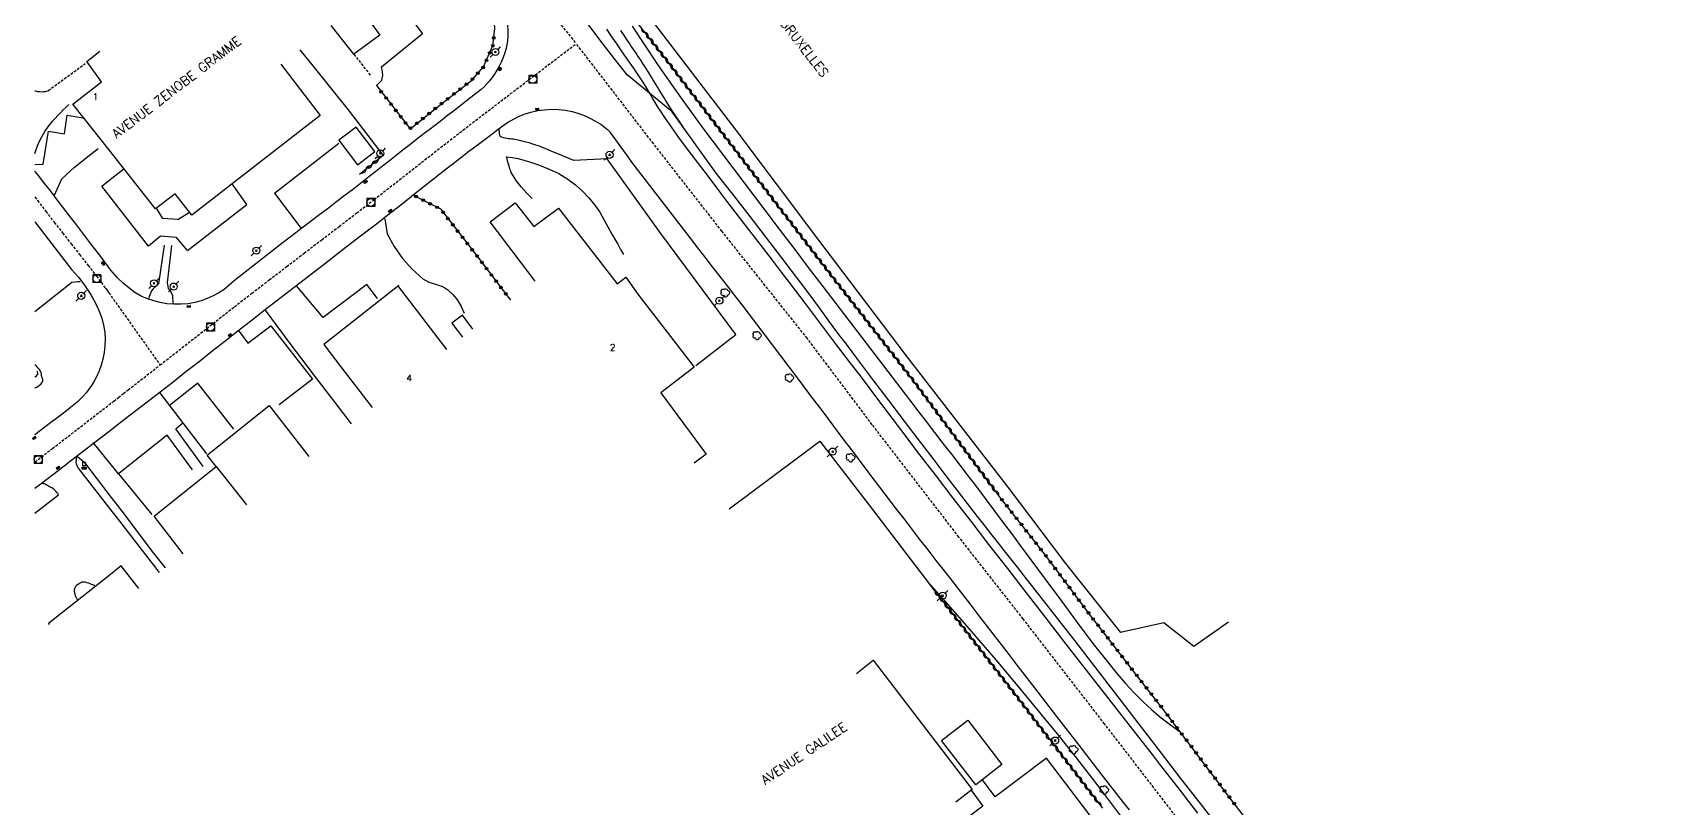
# Model space of a CAD drawing. Header units: millimetres. Extents: x 165000 to 165946, y 158000 to 159000.
# Drawn here: x 164999.5 to 165308.2, y 158517.4 to 158664.4 of the extents above; entities that cross this region are included whole.
import ezdxf
from ezdxf.enums import TextEntityAlignment as Align

# ---------------------------------------------------------------- set-up
doc = ezdxf.new("R2010")
doc.units = ezdxf.units.MM
doc.linetypes.add('DASHED', pattern=[0.75, 0.5, -0.25])
doc.layers.get('0').update_dxf_attribs({"linetype": 'CONTINUOUS'})
for name, color, linetype in [('W0001', 6, 'DASHED'), ('W0008', 7, 'CONTINUOUS'), ('W0017', 7, 'CONTINUOUS'), ('W0051', 7, 'CONTINUOUS'), ('W0101', 7, 'CONTINUOUS'), ('W0104', 1, 'CONTINUOUS'), ('W0112', 1, 'DASHED'), ('W0211', 2, 'CONTINUOUS'), ('W0214', 2, 'CONTINUOUS'), ('W0300', 7, 'CONTINUOUS'), ('W0310', 3, 'CONTINUOUS'), ('W0322', 7, 'CONTINUOUS'), ('W0323', 7, 'CONTINUOUS'), ('W0330', 7, 'CONTINUOUS'), ('W0333', 7, 'CONTINUOUS'), ('W0401', 7, 'CONTINUOUS'), ('W0420', 7, 'CONTINUOUS'), ('W0438', 7, 'CONTINUOUS'), ('W0473', 7, 'CONTINUOUS'), ('W0989', 7, 'CONTINUOUS'), ('W0991', 7, 'CONTINUOUS'), ('W1102', 7, 'CONTINUOUS')]:
    doc.layers.add(name, color=color, linetype=linetype)
doc.styles.get("Standard").update_dxf_attribs({"font": 'romans.shx', "width": 0.85})

# ---------------------------------------------------------------- blocks, each defined once
blk = doc.blocks.new('T401')
for p, q in [((-0.3, 0.3), (0, 0.3)), ((-0.3, -0.25), (-0.3, 0.3)), ((-0.3, 0.15), (0, 0.15)), ((-0.3, 0), (0, 0)), ((0, 0.3), (0, -0.25)), ((-0.3, -0.15), (0, -0.15)), ((-0.3, -0.25), (-0.3, -0.3)), ((-0.3, -0.3), (0, -0.3)), ((0, -0.3), (0, -0.25))]:
    blk.add_line(p, q)
blk = doc.blocks.new('T473')
for p, q in [((-0.166667, 0.166667), (0.166667, -0.166667)), ((-0.166667, -0.166667), (0.166667, 0.166667)), ((0.500001, 0.500001), (1.000002, 1.000002)), ((-1.000002, -1.000002), (-0.500001, -0.500001))]:
    blk.add_line(p, q)
blk.add_ellipse((0, 0), major_axis=(0.471405, 0.471405), ratio=1, start_param=5.4977871438, end_param=11.780972451)
blk = doc.blocks.new('T420')
for p, q in [((0.75, 0.75), (-0.75, 0.75)), ((-0.75, 0.75), (-0.75, -0.75)), ((0.75, 0.75), (0.75, -0.75)), ((0.75, -0.75), (-0.75, -0.75))]:
    blk.add_line(p, q)
blk.add_ellipse((0, 0), major_axis=(-0.53, 0.53), ratio=1, start_param=3.926991, end_param=10.210176)
blk = doc.blocks.new('T438')
for p, q in [((-0.4, 0.2), (0.4, 0.2)), ((-0.4, -0.2), (-0.4, 0.2)), ((0.15, 1.1), (-0.3, 1.1)), ((-0.3, 1.1), (-0.3, 0.5)), ((-0.3, 0.5), (0.15, 0.5)), ((0.3, 0.65), (0.3, 0.95)), ((0.4, 0.2), (0.4, -0.2))]:
    blk.add_line(p, q)
at = {"flags": 128}
for points in [[(-0.4, -0.2), (0.4, 0.2)], [(0.4, -0.2), (-0.4, -0.2)]]:
    blk.add_lwpolyline(points, dxfattribs=at)
for centre, major_axis, start_param, end_param in [((0.15, 0.95), (0.106, -0.106), 0.785398, 2.356194), ((0.15, 0.65), (0.106, 0.106), 3.926991, 5.497787)]:
    blk.add_ellipse(centre, major_axis=major_axis, ratio=1, start_param=start_param, end_param=end_param)
blk = doc.blocks.new('T300')
for p, q in [((-0.8, 0.51), (-0.86, 0.34)), ((-0.86, 0.34), (-0.86, 0.17)), ((-0.86, 0.17), (-0.74, 0.06)), ((-0.69, 0.63), (-0.8, 0.51)), ((-0.8, -0.06), (-0.74, 0.06)), ((-0.74, 0.06), (-0.69, 0.11)), ((-0.57, 0.69), (-0.69, 0.63)), ((-0.46, 0.69), (-0.57, 0.69)), ((-0.29, 0.63), (-0.46, 0.69)), ((-0.29, 0.63), (-0.17, 0.74)), ((-0.23, 0.57), (-0.29, 0.63)), ((-0.17, 0.74), (-0.06, 0.8)), ((-0.06, 0.8), (0.06, 0.8)), ((0.06, 0.8), (0.23, 0.74)), ((0.23, 0.74), (0.34, 0.63)), ((0.34, 0.63), (0.4, 0.51)), ((0.46, 0.46), (0.34, 0.46)), ((0.4, 0.51), (0.4, 0.46)), ((0.57, 0.4), (0.46, 0.46)), ((0.57, 0.4), (0.69, 0.29)), ((0.69, 0.29), (0.74, 0.17)), ((0.74, 0.06), (0.69, -0.17)), ((0.74, 0.17), (0.74, 0.06)), ((-0.8, -0.17), (-0.8, -0.06)), ((-0.8, -0.23), (-0.8, -0.17)), ((-0.74, -0.34), (-0.8, -0.23)), ((-0.69, -0.4), (-0.74, -0.34)), ((-0.51, -0.46), (-0.69, -0.4)), ((-0.4, -0.46), (-0.51, -0.46)), ((-0.4, -0.46), (-0.34, -0.46)), ((-0.34, -0.46), (-0.34, -0.4)), ((-0.34, -0.51), (-0.34, -0.46)), ((-0.29, -0.63), (-0.34, -0.51)), ((-0.17, -0.74), (-0.29, -0.63)), ((-0.06, -0.8), (-0.17, -0.74)), ((0.06, -0.8), (-0.06, -0.8)), ((0.17, -0.74), (0.06, -0.8)), ((0.23, -0.69), (0.17, -0.74)), ((0.29, -0.46), (0.23, -0.46)), ((0.29, -0.63), (0.23, -0.69)), ((0.46, -0.4), (0.29, -0.46)), ((0.34, -0.51), (0.29, -0.63)), ((0.34, -0.51), (0.34, -0.46)), ((0.57, -0.34), (0.46, -0.4)), ((0.63, -0.29), (0.57, -0.34)), ((0.69, -0.17), (0.63, -0.29))]:
    blk.add_line(p, q)
blk = doc.blocks.new('t323o')
at = {"color": 0, "linetype": 'Continuous'}
for radius in [0.25, 0.15]:
    blk.add_circle((0, 0), radius, dxfattribs=at)
blk = doc.blocks.new('t322o')
at = {"color": 0, "linetype": 'Continuous'}
for radius in [0.25, 0.15]:
    blk.add_circle((0, 0), radius, dxfattribs=at)
blk = doc.blocks.new('t310o')
at = {"color": 0, "linetype": 'Continuous'}
for centre, start, end in [((-0.5, 0.38), 216.8699, 323.1304), ((0.5, -0.37), 36.8699, 143.1303)]:
    blk.add_arc(centre, 0.625, start, end, dxfattribs=at)

msp = doc.modelspace()

# ---------------------------------------------------------------- linework, layer by layer
at = {"layer": 'W0001'}
for points in [[(165095.47, 158671), (165102.63, 158662.26)], [(165023.73, 158601.33), (165037.81, 158612.37), (165041.11, 158614.92), (165044.42, 158617.46), (165047.74, 158620), (165051.05, 158622.54), (165054.37, 158625.07), (165057.69, 158627.61), (165061, 158630.15), (165064.3, 158632.7), (165066.71, 158634.57), (165069.12, 158636.45), (165071.53, 158638.33), (165073.93, 158640.21), (165076.33, 158642.09), (165078.74, 158643.97), (165081.15, 158645.85), (165083.56, 158647.71), (165102.63, 158662.26)], [(165320.46, 158380.5), (165292.21, 158416.95), (165273.86, 158440.12), (165258.1, 158460.26), (165245.79, 158475.81), (165230.9, 158495.02), (165216.27, 158515.83), (165202.82, 158533.27), (165187.37, 158553.19), (165175.19, 158568.71), (165158.76, 158590), (165146.42, 158606.39), (165130.27, 158626.67), (165117.27, 158643.3), (165102.63, 158662.26)], [(165000, 158633.2), (165000.5, 158632.51), (165002.06, 158630.44), (165003.65, 158628.38), (165005.25, 158626.34), (165006.86, 158624.3), (165008.47, 158622.26), (165010.07, 158620.22), (165011.65, 158618.16), (165013.21, 158616.08), (165013.41, 158615.82), (165013.61, 158615.56), (165013.8, 158615.29), (165014, 158615.02)], [(165014, 158615.02), (165023.73, 158601.33)], [(165014, 158593.76), (165014.92, 158594.47), (165015.84, 158595.18), (165016.76, 158595.9), (165017.67, 158596.61), (165023.73, 158601.33)], [(165000, 158582.95), (165003.31, 158585.5), (165008.66, 158589.62), (165014, 158593.76)]]:
    msp.add_lwpolyline(points, dxfattribs=at)
at = {"layer": 'W0008'}
for points in [[(165088.68, 158671), (165088.96, 158670.01), (165089.18, 158669.01), (165089.35, 158668), (165089.48, 158666.98), (165089.58, 158665.83), (165089.65, 158664.66), (165089.64, 158663.5), (165089.52, 158662.33), (165089.35, 158661.41), (165089.09, 158660.51), (165088.78, 158659.63), (165088.42, 158658.77), (165088.04, 158657.98), (165087.6, 158657.22), (165087.13, 158656.48), (165086.62, 158655.77), (165086.16, 158655.18), (165085.67, 158654.61), (165085.16, 158654.07), (165084.62, 158653.55)], [(165112.27, 158656.32), (165109.91, 158659.37), (165107.56, 158662.43), (165105.21, 158665.5), (165102.87, 158668.56), (165102.4, 158669.17), (165101.94, 158669.78), (165101.47, 158670.39), (165101.01, 158671)], [(165120.83, 158649.34), (165112.27, 158656.32)], [(165084.62, 158653.55), (165083.24, 158652.47), (165081.85, 158651.39), (165080.47, 158650.31), (165079.08, 158649.24), (165078.25, 158648.6), (165077.41, 158647.96), (165076.58, 158647.32), (165075.74, 158646.68), (165074.91, 158646.04), (165074.07, 158645.4), (165073.24, 158644.76), (165072.4, 158644.12), (165071.1, 158643.1), (165069.8, 158642.09), (165068.51, 158641.06), (165067.22, 158640.04), (165065.92, 158639.02), (165064.63, 158638), (165063.33, 158636.98), (165062.02, 158635.97), (165060.43, 158634.74), (165058.84, 158633.52), (165057.24, 158632.3), (165055.63, 158631.08), (165054.03, 158629.87), (165052.43, 158628.65), (165050.83, 158627.44), (165049.23, 158626.21), (165046.58, 158624.16), (165043.93, 158622.1), (165041.28, 158620.04), (165038.63, 158617.98), (165038.16, 158617.6), (165037.7, 158617.21), (165037.25, 158616.82), (165036.79, 158616.43), (165036.32, 158616.04), (165035.84, 158615.67), (165035.35, 158615.33), (165034.83, 158615.01), (165033.76, 158614.43), (165032.66, 158613.92), (165031.52, 158613.49), (165030.34, 158613.17), (165029.02, 158612.95), (165027.68, 158612.84), (165026.35, 158612.84), (165025.01, 158612.95), (165023.76, 158613.16), (165022.52, 158613.46), (165021.31, 158613.87), (165020.15, 158614.39), (165018.94, 158615.1), (165017.8, 158615.93), (165016.74, 158616.84), (165015.73, 158617.8), (165015.27, 158618.28), (165014.83, 158618.78), (165014.41, 158619.29), (165014, 158619.82)], [(165014, 158588.73), (165016.43, 158590.61), (165018.86, 158592.48), (165021.28, 158594.36), (165023.71, 158596.24), (165026.17, 158598.16), (165028.63, 158600.09), (165031.1, 158602.01), (165033.55, 158603.94), (165036.01, 158605.87), (165038.47, 158607.8), (165040.93, 158609.72), (165043.4, 158611.64), (165046.41, 158613.97), (165049.42, 158616.3), (165052.43, 158618.63), (165055.45, 158620.95), (165058.46, 158623.27), (165061.48, 158625.6), (165064.49, 158627.93), (165067.5, 158630.26), (165069.6, 158631.9), (165071.7, 158633.56), (165073.79, 158635.22), (165075.89, 158636.88), (165077.99, 158638.54), (165080.1, 158640.18), (165082.22, 158641.81), (165084.36, 158643.4), (165086.09, 158644.72), (165087.81, 158646.07), (165089.61, 158647.33), (165091.53, 158648.39), (165092.76, 158648.89), (165094.03, 158649.28), (165095.33, 158649.56), (165096.64, 158649.73), (165097.95, 158649.8), (165099.26, 158649.76), (165100.56, 158649.61), (165101.84, 158649.36), (165103.1, 158649.01), (165104.31, 158648.55), (165105.49, 158648), (165106.63, 158647.37), (165107.29, 158646.96), (165107.93, 158646.49), (165108.53, 158645.99), (165109.09, 158645.45)], [(165129.19, 158637.72), (165120.83, 158649.34)], [(165207.52, 158516.97), (165206.4, 158518.4), (165202.18, 158523.83), (165197.98, 158529.27), (165193.78, 158534.7), (165189.58, 158540.14), (165187.83, 158542.41), (165186.08, 158544.68), (165184.32, 158546.96), (165182.57, 158549.23), (165180.82, 158551.5), (165179.06, 158553.77), (165177.31, 158556.04), (165175.55, 158558.31), (165174.01, 158560.3), (165172.46, 158562.29), (165170.91, 158564.28), (165169.36, 158566.27), (165167.81, 158568.26), (165166.27, 158570.25), (165164.73, 158572.25), (165163.19, 158574.25), (165161.19, 158576.86), (165159.21, 158579.48), (165157.22, 158582.1), (165155.24, 158584.73), (165153.27, 158587.35), (165151.29, 158589.98), (165149.31, 158592.61), (165147.33, 158595.23), (165144.37, 158599.15), (165141.41, 158603.07), (165138.45, 158606.99), (165135.47, 158610.9), (165134.08, 158612.71), (165132.69, 158614.52), (165131.3, 158616.33), (165129.9, 158618.13), (165128.5, 158619.94), (165127.1, 158621.74), (165125.71, 158623.55), (165124.31, 158625.35), (165121.53, 158628.96), (165118.73, 158632.56), (165115.96, 158636.18), (165113.2, 158639.81), (165112.16, 158641.21), (165111.13, 158642.62), (165110.11, 158644.03), (165109.09, 158645.45)], [(165014, 158619.82), (165013.75, 158620.16), (165013.49, 158620.5), (165013.24, 158620.84), (165013, 158621.19), (165012.75, 158621.53), (165012.49, 158621.87), (165012.24, 158622.21), (165011.98, 158622.55), (165010.62, 158624.3), (165009.26, 158626.06), (165007.91, 158627.82), (165006.56, 158629.58), (165005.92, 158630.41), (165005.28, 158631.25), (165004.64, 158632.09), (165004.01, 158632.92), (165003.37, 158633.76), (165002.73, 158634.59), (165002.08, 158635.42), (165001.44, 158636.25), (165000.39, 158637.58), (165000, 158638.08)], [(165224.69, 158513.44), (165220.98, 158518.18), (165217.28, 158522.93), (165213.6, 158527.7), (165200.32, 158544.99), (165197.15, 158549.09), (165193.97, 158553.18), (165190.77, 158557.26), (165187.58, 158561.35), (165186.31, 158562.96), (165185.05, 158564.57), (165183.78, 158566.17), (165182.51, 158567.78), (165181.24, 158569.39), (165179.98, 158571), (165178.71, 158572.61), (165177.46, 158574.23), (165175.12, 158577.26), (165172.8, 158580.3), (165170.48, 158583.35), (165168.17, 158586.39), (165165.07, 158590.45), (165161.98, 158594.5), (165158.9, 158598.57), (165155.82, 158602.64), (165154.04, 158605.01), (165152.26, 158607.39), (165150.49, 158609.77), (165148.73, 158612.15), (165146.96, 158614.54), (165145.19, 158616.92), (165143.41, 158619.29), (165141.61, 158621.66), (165138.54, 158625.69), (165135.44, 158629.72), (165132.32, 158633.73), (165129.19, 158637.72)], [(165000, 158628.47), (165006.91, 158619.45)], [(165006.91, 158619.45), (165008.29, 158617.93), (165009.53, 158616.3), (165010.65, 158614.58), (165011.62, 158612.78), (165012.19, 158611.52), (165012.65, 158610.22), (165013.01, 158608.89), (165013.23, 158607.52), (165013.31, 158606.24), (165013.26, 158604.96), (165013.1, 158603.69), (165012.86, 158602.43), (165012.56, 158601.32), (165012.17, 158600.24), (165011.71, 158599.18), (165011.18, 158598.16), (165010.73, 158597.43), (165010.24, 158596.73), (165009.71, 158596.06), (165009.15, 158595.42), (165008.58, 158594.84), (165007.98, 158594.29), (165007.36, 158593.77), (165006.73, 158593.26), (165005.96, 158592.63), (165005.17, 158592.01), (165004.38, 158591.41), (165003.57, 158590.82)], [(165003.54, 158590.82), (165000, 158588.09)], [(165000, 158577.96), (165001.16, 158578.85), (165004.37, 158581.32), (165007.58, 158583.79), (165010.79, 158586.26), (165014, 158588.73)]]:
    msp.add_lwpolyline(points, dxfattribs=at)
at = {"layer": 'W0017'}
for points in [[(165065.71, 158657.88), (165073.5, 158664.16), (165068.46, 158671)], [(165050.2, 158661.09), (165052.95, 158657.76), (165059.39, 158649.69), (165066.05, 158641.05)], [(165064.74, 158654.32), (165065.75, 158655.34), (165065.94, 158656.24), (165065.89, 158656.96), (165065.71, 158657.88)], [(165000, 158653.32), (165000.1, 158653.29), (165000.5, 158653.2), (165000.91, 158653.15), (165001.33, 158653.13), (165001.63, 158653.15), (165001.94, 158653.19), (165002.24, 158653.26), (165002.53, 158653.36)], [(165000, 158641.45), (165000.15, 158642), (165000.45, 158642.86), (165000.86, 158643.79), (165001.33, 158644.69), (165001.86, 158645.57), (165002.42, 158646.41), (165002.87, 158647), (165003.35, 158647.55), (165003.85, 158648.09), (165004.36, 158648.62), (165004.86, 158649.16), (165005.37, 158649.69), (165005.89, 158650.2), (165006.42, 158650.71)], [(165000, 158639.35), (165001.56, 158639.42), (165002.57, 158645.63), (165005.57, 158645.17), (165006.1, 158648.72), (165009.07, 158648.16)], [(165045.42, 158633.93), (165057.62, 158643.38)], [(165102.15, 158640.08), (165101.39, 158640.41), (165100.64, 158640.73), (165099.87, 158641.05), (165099.11, 158641.36), (165098, 158641.83), (165096.88, 158642.3), (165095.76, 158642.75), (165094.62, 158643.15), (165093.72, 158643.42), (165092.81, 158643.65), (165091.9, 158643.86), (165090.98, 158644.06), (165090.68, 158644.12), (165090.37, 158644.16), (165090.06, 158644.19), (165089.75, 158644.22), (165089.44, 158644.26), (165089.13, 158644.31), (165088.82, 158644.39), (165088.52, 158644.5), (165088.44, 158644.53), (165088.36, 158644.58), (165088.29, 158644.63), (165088.23, 158644.7), (165088.19, 158644.77), (165088.16, 158644.84), (165088.14, 158644.92), (165088.12, 158644.99), (165088.1, 158645.1), (165088.09, 158645.21), (165088.08, 158645.32), (165088.07, 158645.43), (165088.05, 158645.58), (165088.04, 158645.73), (165088.03, 158645.89), (165088.02, 158646.04)], [(165003.64, 158633.4), (165005.1, 158636.6), (165007.46, 158638.82), (165010.29, 158641.04), (165011.99, 158642.38)], [(165089.4, 158640.8), (165090.51, 158640.66), (165091.61, 158640.45), (165092.7, 158640.19), (165093.77, 158639.87), (165095.65, 158639.21), (165097.51, 158638.48), (165099.32, 158637.61), (165101.03, 158636.58), (165102.46, 158635.5), (165103.79, 158634.29), (165105.01, 158632.99), (165106.15, 158631.62), (165107.08, 158630.31), (165107.88, 158628.93), (165108.64, 158627.51), (165109.41, 158626.12), (165109.96, 158625.17), (165110.51, 158624.21), (165111.04, 158623.25), (165111.58, 158622.29)], [(165094.3, 158632.9), (165093.21, 158633.97), (165092.19, 158635.12), (165091.27, 158636.33), (165090.43, 158637.61), (165090.31, 158637.84), (165090.2, 158638.07), (165090.11, 158638.31), (165090.03, 158638.55), (165090, 158638.63), (165089.98, 158638.72), (165089.95, 158638.8), (165089.93, 158638.89), (165089.91, 158638.97), (165089.89, 158639.06), (165089.87, 158639.15), (165089.84, 158639.23), (165089.73, 158639.62), (165089.62, 158640.02), (165089.51, 158640.41), (165089.4, 158640.8)], [(165108.49, 158640.43), (165102.15, 158640.08)], [(165132.9, 158607.09), (165118.67, 158626.23), (165108.49, 158640.43)], [(165045.42, 158633.93), (165050.49, 158627.18)], [(165066.33, 158629.06), (165066.78, 158626.21)], [(165066.78, 158626.18), (165068.08, 158623.77), (165069.66, 158621.53), (165071.5, 158619.49), (165073.56, 158617.69), (165074.11, 158617.33), (165074.7, 158617.06), (165075.31, 158616.85), (165075.92, 158616.66), (165076.54, 158616.47), (165077.15, 158616.25), (165077.74, 158615.96), (165078.28, 158615.59), (165079.27, 158614.65), (165080.12, 158613.59), (165080.83, 158612.42), (165081.36, 158611.17)], [(165024.48, 158624.02), (165023.44, 158616.72), (165023.06, 158616.31), (165022.43, 158615.79), (165022.07, 158615.38), (165021.84, 158614.76), (165021.67, 158614.33), (165021.52, 158613.79)], [(165026.2, 158612.9), (165026.15, 158614.42), (165025.7, 158615.39), (165025.31, 158615.83), (165025.12, 158616.95), (165025.43, 158619.6), (165025.93, 158623.95)], [(165000, 158611.49), (165006.96, 158617), (165007.61, 158617.1), (165008.11, 158617.16), (165008.54, 158617.14)], [(165062.92, 158616.61), (165054.67, 158610.31), (165049.58, 158616.36)], [(165064.95, 158613.93), (165062.9, 158616.58)], [(165038.62, 158607.85), (165040.37, 158605.48), (165044.7, 158608.77), (165052.65, 158598.62), (165046.32, 158593.79)], [(165125.29, 158601.2), (165132.9, 158607.11)], [(165037.72, 158589.18), (165030.89, 158597.91), (165025.53, 158593.62)], [(165023.62, 158596.13), (165032.5, 158584.49)], [(165029.87, 158581.45), (165025.05, 158588), (165015.81, 158580.71)], [(165031.9, 158582.1), (165026.71, 158589.24), (165028.02, 158590.37)], [(165014, 158582.95), (165011.04, 158586.61)], [(165014, 158574.39), (165008.24, 158581.76), (165007.93, 158582.31), (165007.83, 158582.92), (165007.92, 158584.05)], [(165007.91, 158584.08), (165009.39, 158582.83), (165011.79, 158579.68), (165014, 158576.79)], [(165015.81, 158580.71), (165014, 158582.95)], [(165004.45, 158576.7), (165004.31, 158576.94), (165004.15, 158577.17), (165003.97, 158577.39), (165003.77, 158577.59), (165003.49, 158577.82), (165003.18, 158578.01), (165002.87, 158578.19), (165002.56, 158578.36), (165002.4, 158578.45), (165002.25, 158578.55), (165002.09, 158578.63), (165001.92, 158578.7), (165001.77, 158578.76), (165001.6, 158578.81), (165001.44, 158578.85), (165001.27, 158578.88)], [(165015.84, 158580.68), (165022.15, 158572.95)], [(165000, 158573.26), (165004.45, 158576.7)], [(165014, 158576.79), (165016.45, 158573.59), (165022.39, 158565.71), (165024.66, 158562.84)], [(165023.58, 158562), (165015.63, 158572.31), (165014, 158574.39)], [(165200.05, 158515.99), (165191.82, 158526.76), (165182.05, 158519.45), (165179.68, 158522.65)], [(165177.54, 158520.73), (165179.73, 158517.68), (165176.89, 158515.51)]]:
    msp.add_lwpolyline(points, dxfattribs=at)
at = {"layer": 'W0051'}
for points in [[(165220.52, 158516.37), (165218.79, 158518.59), (165217.41, 158520.37), (165216.02, 158522.14), (165214.64, 158523.91), (165213.26, 158525.69), (165211.88, 158527.46), (165210.49, 158529.23), (165209.11, 158531), (165207.73, 158532.78), (165204.58, 158536.83), (165201.42, 158540.88), (165198.27, 158544.93), (165195.11, 158548.98), (165191.56, 158553.56), (165188, 158558.14), (165184.44, 158562.72), (165180.89, 158567.31), (165177.5, 158571.7), (165174.11, 158576.09), (165170.73, 158580.49), (165167.35, 158584.89), (165165.76, 158586.99), (165164.17, 158589.08), (165162.58, 158591.18), (165161, 158593.28), (165159.42, 158595.38), (165157.83, 158597.48), (165156.25, 158599.57), (165154.66, 158601.67), (165151.81, 158605.43), (165148.97, 158609.2), (165146.11, 158612.96), (165143.26, 158616.71), (165141.55, 158618.95), (165139.84, 158621.18), (165138.12, 158623.41), (165136.41, 158625.65), (165134.69, 158627.88), (165132.98, 158630.11), (165131.27, 158632.35), (165129.57, 158634.59), (165127.69, 158637.05), (165125.81, 158639.52), (165123.95, 158641.99), (165122.11, 158644.49), (165121.21, 158645.74), (165120.32, 158646.99), (165119.44, 158648.26), (165118.58, 158649.54), (165118.19, 158650.17), (165117.8, 158650.8), (165117.42, 158651.44), (165117.05, 158652.07), (165116.68, 158652.71), (165116.3, 158653.35), (165115.92, 158653.98), (165115.52, 158654.61), (165114.51, 158656.16), (165113.46, 158657.69), (165112.4, 158659.21), (165111.35, 158660.73), (165110.38, 158662.15), (165109.4, 158663.56), (165108.42, 158664.97)], [(165122.98, 158646.36), (165122.19, 158647.52), (165121.41, 158648.69), (165120.64, 158649.86), (165119.88, 158651.04), (165119.58, 158651.52), (165119.28, 158652.01), (165118.98, 158652.5), (165118.68, 158652.98), (165118.38, 158653.47), (165118.08, 158653.96), (165117.79, 158654.45), (165117.49, 158654.93), (165116.91, 158655.87), (165116.33, 158656.82), (165115.75, 158657.75), (165115.16, 158658.68), (165114.87, 158659.13), (165114.57, 158659.58), (165114.27, 158660.02), (165113.97, 158660.46), (165113.67, 158660.9), (165113.37, 158661.34), (165113.07, 158661.78), (165112.77, 158662.22), (165112.2, 158663.07), (165111.64, 158663.91), (165111.08, 158664.76)]]:
    msp.add_lwpolyline(points, dxfattribs=at)
at = {"layer": 'W0101'}
for points in [[(165064.63, 158671), (165061.84, 158668.78), (165065.38, 158663.86), (165060.49, 158660.24), (165056.18, 158665.72)], [(165014, 158642.16), (165007.2, 158650.81), (165012.64, 158655.02), (165009.8, 158658.84), (165012.3, 158660.82)], [(165046.64, 158658.34), (165054.05, 158648.65), (165029.73, 158629.73), (165026.58, 158633.76), (165022.82, 158630.92), (165014, 158642.16)], [(165086.32, 158628.46), (165091.02, 158632.06), (165094.56, 158627.58), (165099.29, 158631.06), (165110.4, 158616.7), (165112.05, 158617.95), (165114.31, 158614.78), (165124.98, 158600.89), (165118.65, 158596.07), (165127.24, 158584.39), (165124.98, 158582.68)], [(165094.85, 158617.24), (165086.32, 158628.46)], [(165068.98, 158616.38), (165054.78, 158605.18), (165058.19, 158600.74), (165058.19, 158600.72), (165063.94, 158593.28)], [(165078.11, 158604.27), (165072.54, 158611.53), (165068.99, 158616.15), (165068.98, 158616.38)], [(165034.36, 158582.09), (165032.65, 158584.23), (165044.43, 158593.64)], [(165044.43, 158593.64), (165051.91, 158583.96)], [(165028.08, 158565.49), (165022.57, 158572.63), (165034.36, 158582.09)], [(165016.37, 158563.23), (165014, 158561.36)], [(165019.67, 158558.97), (165016.37, 158563.23)], [(165014, 158561.36), (165002.55, 158552.33), (165002.7, 158552.14)], [(165155.78, 158542.83), (165158.94, 158545.36), (165177.73, 158520.83)], [(165177.73, 158520.83), (165174.63, 158518.44)]]:
    msp.add_lwpolyline(points, dxfattribs=at)
at = {"layer": 'W0104'}
for points in [[(165057.61, 158643.93), (165061.15, 158639.28), (165064.43, 158641.78), (165060.89, 158646.43)], [(165176.88, 158533.97), (165183.35, 158525.58), (165178.39, 158521.75), (165171.91, 158530.14)]]:
    msp.add_lwpolyline(points, close=True, dxfattribs=at)
for points in [[(165014, 158636.28), (165016.85, 158638.53)], [(165014, 158633.55), (165012.69, 158635.24), (165014, 158636.28)], [(165028.94, 158623.06), (165040.2, 158631.74), (165037.38, 158635.68)], [(165028.94, 158623.06), (165026.84, 158625.48), (165023.8, 158625.77), (165021.5, 158623.88), (165014, 158633.55)], [(165027.11, 158628.89), (165024.27, 158629.08), (165023.04, 158631.08)], [(165027.11, 158628.89), (165029.28, 158630.3)], [(165083.05, 158608.09), (165081.06, 158610.76), (165079.07, 158609.27), (165081.09, 158606.57)], [(165011.41, 158559.36), (165011.19, 158559.49), (165010.96, 158559.62), (165010.73, 158559.72), (165010.49, 158559.82), (165010.18, 158559.94), (165009.86, 158560.05), (165009.53, 158560.12), (165009.19, 158560.14), (165008.97, 158560.12), (165008.76, 158560.06), (165008.55, 158559.97), (165008.36, 158559.86), (165008.12, 158559.71), (165007.9, 158559.53), (165007.71, 158559.33), (165007.55, 158559.09), (165007.48, 158558.91), (165007.45, 158558.71), (165007.44, 158558.52), (165007.44, 158558.33), (165007.46, 158558.18), (165007.5, 158558.03), (165007.54, 158557.88), (165007.59, 158557.73), (165007.64, 158557.6), (165007.68, 158557.48), (165007.74, 158557.35), (165007.8, 158557.22), (165007.86, 158557.09), (165007.93, 158556.96), (165008.01, 158556.83), (165008.09, 158556.7)]]:
    msp.add_lwpolyline(points, dxfattribs=at)
at = {"layer": 'W0112'}
for points in [[(165060.48, 158660.24), (165063.65, 158656.15)], [(165002.53, 158653.36), (165009.51, 158658.46)]]:
    msp.add_lwpolyline(points, dxfattribs=at)
at = {"layer": 'W0211'}
msp.add_lwpolyline([(165000, 158596.95), (165000.06, 158596.98), (165000.34, 158597.13), (165000.61, 158597.29), (165000.88, 158597.48), (165001.13, 158597.71), (165001.34, 158597.98), (165001.49, 158598.3), (165001.51, 158598.4), (165001.5, 158598.51), (165001.48, 158598.61), (165001.45, 158598.7), (165001.41, 158598.79), (165001.37, 158598.87), (165001.33, 158598.96), (165001.3, 158599.05), (165001.28, 158599.17), (165001.26, 158599.28), (165001.25, 158599.4), (165001.23, 158599.52), (165001.21, 158599.64), (165001.19, 158599.76), (165001.16, 158599.87), (165001.11, 158599.99), (165000.96, 158600.28), (165000.77, 158600.55), (165000.55, 158600.8), (165000.33, 158601.04), (165000.16, 158601.2), (165000, 158601.33)], dxfattribs=at)
at = {"layer": 'W0214'}
for points in [[(165113.24, 158665.59), (165115.56, 158662.02), (165117.94, 158658.48), (165120.37, 158654.97), (165122.83, 158651.49), (165126.65, 158646.24), (165130.55, 158641.04), (165134.48, 158635.87), (165138.4, 158630.69), (165141.13, 158627.07), (165143.87, 158623.45), (165146.61, 158619.83), (165149.36, 158616.22), (165153.47, 158610.84), (165157.58, 158605.46), (165161.7, 158600.08), (165165.82, 158594.71), (165167.41, 158592.64), (165168.99, 158590.58), (165170.58, 158588.52), (165172.17, 158586.46), (165173.76, 158584.4), (165175.34, 158582.34), (165176.92, 158580.27), (165178.5, 158578.2), (165180.16, 158575.99), (165181.83, 158573.78), (165183.49, 158571.57), (165185.14, 158569.35), (165186.8, 158567.13), (165188.45, 158564.91), (165190.11, 158562.7), (165191.77, 158560.48), (165194.71, 158556.51), (165197.63, 158552.51), (165200.59, 158548.54), (165203.66, 158544.66), (165205.21, 158542.79), (165206.78, 158540.95), (165208.41, 158539.15), (165210.12, 158537.44), (165211.79, 158535.91), (165213.53, 158534.45), (165215.32, 158533.07), (165217.17, 158531.76)], [(165000, 158599.04), (165000.03, 158599.06), (165000.29, 158599.26), (165000.49, 158599.51), (165000.51, 158599.56), (165000.53, 158599.6), (165000.54, 158599.65), (165000.54, 158599.7), (165000.54, 158599.74), (165000.54, 158599.79), (165000.53, 158599.84), (165000.52, 158599.88), (165000.5, 158599.95), (165000.46, 158600.02), (165000.42, 158600.08), (165000.36, 158600.14)], [(165206.8, 158514.64), (165204.51, 158517.67), (165202.22, 158520.71), (165199.92, 158523.75), (165197.58, 158526.75), (165193.81, 158531.47), (165189.99, 158536.16), (165186.13, 158540.82), (165182.24, 158545.45), (165179.05, 158549.17), (165175.84, 158552.87), (165172.6, 158556.54), (165169.33, 158560.18)]]:
    msp.add_lwpolyline(points, dxfattribs=at)
at = {"layer": 'W0310'}
for points in [[(165183.03, 158576.19), (165166.22, 158598.81), (165150.33, 158619.19), (165135.61, 158638.42), (165119.92, 158658.92), (165110.49, 158671)], [(165066.05, 158641.05), (165061.55, 158637.45)], [(165170.83, 158558.23), (165185.34, 158539.52), (165202.44, 158517.27)]]:
    msp.add_lwpolyline(points, dxfattribs=at)
at = {"layer": 'W0322'}
msp.add_lwpolyline([(165214.45, 158535.38), (165206.35, 158545.79), (165199.96, 158554.07), (165191.41, 158565.49), (165183.03, 158576.2)], dxfattribs=at)
at = {"layer": 'W0323'}
for points in [[(165064.74, 158654.32), (165071.11, 158646.13), (165077.7, 158651.36), (165082.74, 158655.29), (165085.07, 158657.85), (165086.82, 158661.91), (165087.18, 158665.11), (165086.98, 158667.9), (165086.56, 158669.91), (165085.98, 158671)], [(165071.86, 158633.46), (165076.88, 158630.91), (165083.58, 158622.29), (165090.17, 158613.61)], [(165246.75, 158500.34), (165243.05, 158497.95), (165226.75, 158519.01), (165214.45, 158535.38)]]:
    msp.add_lwpolyline(points, dxfattribs=at)
at = {"layer": 'W0330'}
for points in [[(165113.69, 158671), (165132.88, 158645.84), (165148.6, 158624.99), (165165.4, 158602.79), (165184.45, 158578.16), (165195.4, 158563.68), (165205.81, 158550.59)], [(165131.65, 158574.05), (165148.82, 158586.85)], [(165148.82, 158586.85), (165158.84, 158573.93), (165170.83, 158558.21)], [(165226.3, 158552.59), (165219.73, 158547.92), (165214.07, 158552.46), (165205.81, 158550.59)]]:
    msp.add_lwpolyline(points, dxfattribs=at)
at = {"layer": 'W0333'}
msp.add_lwpolyline([(165043.64, 158611.75), (165045.98, 158608.58), (165048.34, 158605.41), (165050.7, 158602.26), (165053.08, 158599.12), (165056.83, 158594.22), (165059.94, 158590.19)], dxfattribs=at)
at = {"layer": 'W1102'}
msp.add_lwpolyline([(165034.36, 158582.09), (165040.11, 158574.81)], dxfattribs=at)

# ---------------------------------------------------------------- block references
at = {"layer": 'W0300'}
for p in [(165130.94, 158614.98), (165136.96, 158606.89), (165143.1, 158598.84), (165154.69, 158583.73), (165196.99, 158528.35), (165202.81, 158520.7)]:
    msp.add_blockref('T300', p, dxfattribs=at)
at = {"layer": 'W0310'}
for p, rotation in [((165115.65, 158664.39), 127.9765586053407), ((165116.57, 158663.21), 127.9765586053407), ((165117.49, 158662.03), 127.9765586053407), ((165118.42, 158660.85), 127.9765586053407), ((165119.34, 158659.66), 127.9765586053407), ((165120.26, 158658.48), 127.4219451106759), ((165121.17, 158657.29), 127.4219451106759), ((165122.08, 158656.1), 127.4219451106759), ((165122.99, 158654.9), 127.4219451106759), ((165123.9, 158653.71), 127.4219451106759), ((165124.82, 158652.52), 127.4219451106759), ((165125.73, 158651.33), 127.4219451106759), ((165126.64, 158650.14), 127.4219451106759), ((165127.55, 158648.95), 127.4219451106759), ((165128.46, 158647.76), 127.4219451106759), ((165129.37, 158646.56), 127.4219451106759), ((165130.28, 158645.37), 127.4219451106759), ((165131.2, 158644.18), 127.4219451106759), ((165132.11, 158642.99), 127.4219451106759), ((165063.89, 158639.32), 218.6768804311155), ((165065.06, 158640.26), 218.6768804311155), ((165133.02, 158641.8), 127.4219451106759), ((165133.93, 158640.61), 127.4219451106759), ((165134.84, 158639.42), 127.4219451106759), ((165062.72, 158638.38), 218.6768804311155), ((165135.75, 158638.23), 127.4325539930377), ((165136.67, 158637.03), 127.4325539930377), ((165137.58, 158635.84), 127.4325539930377), ((165138.49, 158634.65), 127.4325539930377), ((165139.4, 158633.46), 127.4325539930377), ((165140.31, 158632.27), 127.4325539930377), ((165141.22, 158631.08), 127.4325539930377), ((165142.14, 158629.89), 127.4325539930377), ((165143.05, 158628.7), 127.4325539930377), ((165143.96, 158627.51), 127.4325539930377), ((165144.87, 158626.31), 127.4325539930377), ((165145.78, 158625.12), 127.4325539930377), ((165146.69, 158623.93), 127.4325539930377), ((165147.61, 158622.74), 127.4325539930377), ((165148.52, 158621.55), 127.4325539930377), ((165149.43, 158620.36), 127.4325539930377), ((165150.34, 158619.17), 127.9543357869184), ((165151.26, 158617.99), 127.9543357869184), ((165152.19, 158616.8), 127.9543357869184), ((165153.11, 158615.62), 127.9543357869184), ((165154.03, 158614.44), 127.9543357869184), ((165154.95, 158613.25), 127.9543357869184), ((165155.88, 158612.07), 127.9543357869184), ((165156.8, 158610.89), 127.9543357869184), ((165157.72, 158609.71), 127.9543357869184), ((165158.64, 158608.52), 127.9543357869184), ((165159.57, 158607.34), 127.9543357869184), ((165160.49, 158606.16), 127.9543357869184), ((165161.41, 158604.98), 127.9543357869184), ((165162.33, 158603.79), 127.9543357869184), ((165163.26, 158602.61), 127.9543357869184), ((165164.18, 158601.43), 127.9543357869184), ((165165.1, 158600.24), 127.9543357869184), ((165166.02, 158599.06), 127.9543357869184), ((165166.93, 158597.86), 126.6275889420627), ((165167.82, 158596.66), 126.6275889420627), ((165168.72, 158595.45), 126.6275889420627), ((165169.61, 158594.25), 126.6275889420627), ((165170.51, 158593.05), 126.6275889420627), ((165171.4, 158591.84), 126.6275889420627), ((165172.29, 158590.64), 126.6275889420627), ((165173.19, 158589.44), 126.6275889420627), ((165174.08, 158588.23), 126.6275889420627), ((165174.98, 158587.03), 126.6275889420627), ((165175.87, 158585.82), 126.6275889420627), ((165176.77, 158584.62), 126.6275889420627), ((165177.66, 158583.42), 126.6275889420627), ((165178.56, 158582.21), 126.6275889420627), ((165179.45, 158581.01), 126.6275889420627), ((165180.35, 158579.81), 126.6275889420627), ((165181.24, 158578.6), 126.6275889420627), ((165182.14, 158577.4), 126.6275889420627), ((165171.28, 158557.64), 307.8038931632125), ((165172.2, 158556.46), 307.8038931632125), ((165173.12, 158555.27), 307.8038931632125), ((165174.04, 158554.09), 307.8038931632125), ((165174.96, 158552.9), 307.8038931632125), ((165175.87, 158551.72), 307.8038931632125), ((165176.79, 158550.53), 307.8038931632125), ((165177.71, 158549.35), 307.8038931632125), ((165178.63, 158548.16), 307.8038931632125), ((165179.55, 158546.98), 307.8038931632125), ((165180.47, 158545.79), 307.8038931632125), ((165181.39, 158544.61), 307.8038931632125), ((165182.31, 158543.42), 307.8038931632125), ((165183.23, 158542.24), 307.8038931632125), ((165184.15, 158541.05), 307.8038931632125), ((165185.07, 158539.87), 307.8038931632125), ((165185.98, 158538.68), 307.554894824699), ((165186.9, 158537.49), 307.554894824699), ((165187.81, 158536.3), 307.554894824699), ((165188.73, 158535.11), 307.554894824699), ((165189.64, 158533.92), 307.554894824699), ((165190.56, 158532.73), 307.554894824699), ((165191.47, 158531.54), 307.554894824699), ((165192.38, 158530.35), 307.554894824699), ((165193.3, 158529.17), 307.554894824699), ((165194.21, 158527.98), 307.554894824699), ((165195.13, 158526.79), 307.554894824699), ((165196.04, 158525.6), 307.554894824699), ((165196.96, 158524.41), 307.554894824699), ((165197.87, 158523.22), 307.554894824699), ((165198.78, 158522.03), 307.554894824699), ((165199.7, 158520.84), 307.554894824699), ((165200.61, 158519.65), 307.554894824699), ((165201.53, 158518.46), 307.554894824699)]:
    msp.add_blockref('t310o', p, dxfattribs=dict(at, rotation=rotation))
at = {"layer": 'W0322'}
for p, rotation in [((165183.35, 158575.79), 128.0507914063912), ((165184.28, 158574.61), 128.0507914063912), ((165185.2, 158573.43), 128.0507914063912), ((165186.12, 158572.25), 128.0507914063912), ((165187.05, 158571.07), 128.0507914063912), ((165187.97, 158569.89), 128.0507914063912), ((165188.9, 158568.71), 128.0507914063912), ((165189.82, 158567.52), 128.0507914063912), ((165190.75, 158566.34), 128.0507914063912), ((165191.66, 158565.16), 126.8120766787211), ((165192.56, 158563.96), 126.8120766787211), ((165193.46, 158562.75), 126.8120766787211), ((165194.36, 158561.55), 126.8120766787211), ((165195.26, 158560.35), 126.8120766787211), ((165196.16, 158559.15), 126.8120766787211), ((165197.06, 158557.95), 126.8120766787211), ((165197.96, 158556.75), 126.8120766787211), ((165198.85, 158555.55), 126.8120766787211), ((165199.75, 158554.35), 126.8120766787211), ((165200.67, 158553.16), 127.623068070968), ((165201.58, 158551.97), 127.623068070968), ((165202.5, 158550.78), 127.623068070968), ((165203.41, 158549.59), 127.623068070968), ((165204.33, 158548.4), 127.623068070968), ((165205.24, 158547.22), 127.623068070968), ((165206.16, 158546.03), 127.623068070968), ((165207.08, 158544.84), 127.8989744651942), ((165208, 158543.66), 127.8989744651942), ((165208.92, 158542.48), 127.8989744651942), ((165209.84, 158541.29), 127.8989744651942), ((165210.77, 158540.11), 127.8989744651942), ((165211.69, 158538.93), 127.8989744651942), ((165212.61, 158537.74), 127.8989744651942), ((165213.53, 158536.56), 127.8989744651942)]:
    msp.add_blockref('t322o', p, dxfattribs=dict(at, rotation=rotation))
at = {"layer": 'W0323'}
for p, rotation in [((165086.8, 158661.86), 66.67016547919161), ((165086.98, 158663.35), 83.68333995748537), ((165085.61, 158659.1), 66.67016547919161), ((165086.21, 158660.48), 66.67016547919161), ((165082.96, 158655.54), 47.6073387525358), ((165083.97, 158656.64), 47.6073387525358), ((165084.98, 158657.75), 47.6073387525358), ((165065.66, 158653.13), 307.8657746825438), ((165079.45, 158652.73), 37.95522097450091), ((165080.63, 158653.65), 37.95522097450091), ((165081.81, 158654.57), 37.95522097450091), ((165066.58, 158651.95), 307.8657746825438), ((165067.51, 158650.76), 307.8657746825438), ((165068.43, 158649.58), 307.8657746825438), ((165074.73, 158649.01), 38.44398794237597), ((165075.91, 158649.94), 38.44398794237597), ((165077.08, 158650.88), 38.44398794237597), ((165078.26, 158651.81), 37.95522097450091), ((165069.35, 158648.4), 307.8657746825438), ((165070.27, 158647.21), 307.8657746825438), ((165071.21, 158646.21), 38.44398794237597), ((165072.39, 158647.15), 38.44398794237597), ((165073.56, 158648.08), 38.44398794237597), ((165072.25, 158633.26), 333.0070706029022), ((165073.59, 158632.58), 333.0070706029022), ((165074.93, 158631.9), 333.0070706029022), ((165076.26, 158631.22), 333.0070706029022), ((165077.38, 158630.27), 307.8777458253241), ((165078.3, 158629.08), 307.8777458253241), ((165079.22, 158627.9), 307.8777458253241), ((165080.14, 158626.71), 307.8777458253241), ((165081.06, 158625.53), 307.8777458253241), ((165081.98, 158624.35), 307.8777458253241), ((165082.9, 158623.16), 307.8777458253241), ((165083.82, 158621.98), 307.2206062520767), ((165084.73, 158620.78), 307.2206062520767), ((165085.63, 158619.59), 307.2206062520767), ((165086.54, 158618.39), 307.2206062520767), ((165087.45, 158617.2), 307.2206062520767), ((165088.36, 158616), 307.2206062520767), ((165089.26, 158614.81), 307.2206062520767), ((165214.76, 158534.96), 126.92251494748), ((165215.66, 158533.76), 126.92251494748), ((165216.56, 158532.56), 126.92251494748), ((165217.46, 158531.36), 126.92251494748), ((165218.37, 158530.17), 126.92251494748), ((165219.27, 158528.97), 126.92251494748), ((165220.17, 158527.77), 126.92251494748), ((165221.07, 158526.57), 126.92251494748), ((165221.97, 158525.37), 126.92251494748), ((165222.87, 158524.17), 126.92251494748), ((165223.77, 158522.97), 126.92251494748), ((165224.67, 158521.77), 126.92251494748), ((165225.57, 158520.57), 126.92251494748), ((165226.48, 158519.37), 126.92251494748), ((165227.39, 158518.18), 127.7453788866804)]:
    msp.add_blockref('t323o', p, dxfattribs=dict(at, rotation=rotation))
at = {"layer": 'W0401'}
for p, rotation in [((165088.07, 158657.48), 150.329762519535), ((165095.26, 158649.7), 279.9752702122721), ((165062.6, 158636.16), 127.8282097329266), ((165067.41, 158630.43), 307.826691609698), ((165013.05, 158620.68), 35.96451498132955), ((165029.16, 158612.57), 97.50774325243269), ((165037.05, 158606.9), 308.0766731182259), ((164999.78, 158587.59), 127.6542038336313), ((165004.46, 158581.72), 307.5488087784106)]:
    msp.add_blockref('T401', p, dxfattribs=dict(at, rotation=rotation))
at = {"layer": 'W0420'}
for p in [(165094.38, 158655.49), (165063.67, 158632.13), (165011.73, 158617.7), (165033.26, 158608.51), (165000.61, 158583.37)]:
    msp.add_blockref('T420', p, dxfattribs=at)
at = {"layer": 'W0438'}
msp.add_blockref('T438', (165009.33, 158581.77), dxfattribs=at)
at = {"layer": 'W0473'}
for p in [(165087.3, 158660.67), (165065.49, 158641.45), (165108.95, 158641.17), (165041.98, 158623.01), (165008.77, 158614.44), (165022.58, 158616.82), (165026.29, 158616.19), (165129.78, 158613.52), (165151.24, 158584.91), (165172.09, 158557.59), (165193.44, 158530.12)]:
    msp.add_blockref('T473', p, dxfattribs=at)

# ---------------------------------------------------------------- texts
at = {"layer": 'W0989'}
for s, rotation, p in [('CHAUSSEE DE BRUXELLES', 307.8351, (165130.45, 158679.94)), ('AVENUE ZENOBE GRAMME', 37.3176, (165015.43, 158644.2)), ('AVENUE GALILEE', 33.8688, (165138.43, 158521.68))]:
    msp.add_text(s, height=1.75, rotation=rotation, dxfattribs=at).set_placement(p)
at = {"layer": 'W0991'}
for s, p in [('1', (165011.47, 158652.16)), ('2', (165109.54, 158604.65)), ('4', (165070.95, 158598.86))]:
    msp.add_text(s, height=1.25, dxfattribs=at).set_placement(p, align=Align.MIDDLE_CENTER)

doc.saveas('drawing.dxf')
